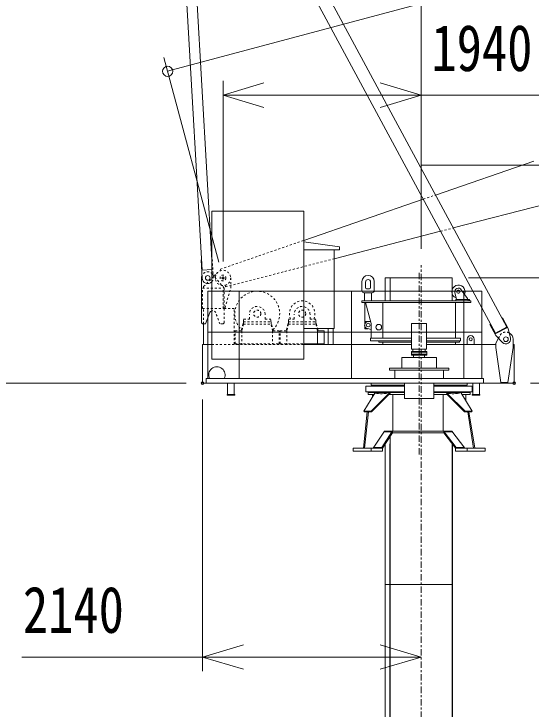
# Model space of a CAD drawing. Units: millimetres, scale not verified. Extents: x -205 to 103, y -154 to 143.
# Drawn here: x -72.38 to -47.06, y 46.66 to 80.69 of the extents above; entities that cross this region are included whole.
import ezdxf
from ezdxf.enums import TextEntityAlignment as Align

# ---------------------------------------------------------------- set-up
doc = ezdxf.new("R2010")
doc.units = ezdxf.units.MM
doc.header["$LTSCALE"] = 0.25
doc.header["$PDMODE"] = 32
doc.header["$PDSIZE"] = 0.125
doc.linetypes.add('USER1', pattern=[0.375, 0.25, -0.125])
doc.linetypes.add('USER2', pattern=[2, 1.25, -0.25, 0.25, -0.25])
doc.layers.add('0-0_SABU0', color=3, linetype='Continuous', lineweight=18)
doc.styles.add('ＭＳ ゴシック', font='')
doc.styles.get('ＭＳ ゴシック').set_extended_font_data('MS Gothic')

# ---------------------------------------------------------------- blocks, each defined once
blk = doc.blocks.new('D14')
at = {"layer": '0-0_SABU0', "color": 7}
blk.add_line((54.8809, 216.2645), (88.2569, 216.2645), dxfattribs=at)
blk = doc.blocks.new('D16')
at = {"layer": '0-0_SABU0', "color": 7}
blk.add_line((41.0569, 211.1145), (21.8569, 211.1145), dxfattribs=at)
blk = doc.blocks.new('D17')
at = {"layer": '0-0_SABU0', "color": 7}
for p, q in [((39.5673, 243.8645), (21.8569, 243.8645)), ((22.5569, 211.1145), (22.5569, 243.8645)), ((41.0569, 211.1145), (21.8569, 211.1145))]:
    blk.add_line(p, q, dxfattribs=at)
for points in [[(21.9569, 241.8645), (22.5569, 243.8645), (23.1569, 241.8645)], [(21.9569, 213.1145), (22.5569, 211.1145), (23.1569, 213.1145)]]:
    blk.add_lwpolyline(points, dxfattribs=at)
at = {"layer": '0-0_SABU0', "color": 7, "style": 'ＭＳ ゴシック', "width": 0.8}
blk.add_text('6550', height=2.273, rotation=90, dxfattribs=at).set_placement((22.0569, 223.3395), align=Align.BOTTOM_LEFT)
blk = doc.blocks.new('D24')
at = {"layer": '0-0_SABU0', "color": 7}
blk.add_line((52.5569, 217.6895), (52.5569, 250.9095), dxfattribs=at)
blk = doc.blocks.new('D25')
at = {"layer": '0-0_SABU0', "color": 7}
for p, q in [((72.5569, 219.2645), (72.5569, 202.2645)), ((54.8809, 216.2645), (73.2569, 216.2645)), ((57.9069, 211.1145), (73.2569, 211.1145))]:
    blk.add_line(p, q, dxfattribs=at)
for points in [[(73.1569, 218.2645), (72.5569, 216.2645), (71.9569, 218.2645)], [(73.1569, 209.1145), (72.5569, 211.1145), (71.9569, 209.1145)]]:
    blk.add_lwpolyline(points, dxfattribs=at)
at = {"layer": '0-0_SABU0', "color": 7, "style": 'ＭＳ ゴシック', "width": 0.8}
blk.add_text('1030', height=2.273, rotation=90, dxfattribs=at).set_placement((72.0569, 202.3145), align=Align.BOTTOM_LEFT)
blk = doc.blocks.new('D27')
at = {"layer": '0-0_SABU0', "color": 7}
for p, q in [((41.8569, 210.3145), (41.8569, 197.0095)), ((33.0069, 197.7095), (52.5569, 197.7095))]:
    blk.add_line(p, q, dxfattribs=at)
for points in [[(43.8569, 198.3095), (41.8569, 197.7095), (43.8569, 197.1095)], [(50.5569, 198.3095), (52.5569, 197.7095), (50.5569, 197.1095)]]:
    blk.add_lwpolyline(points, dxfattribs=at)
at = {"layer": '0-0_SABU0', "color": 7, "style": 'ＭＳ ゴシック', "width": 0.8}
blk.add_text('2140', height=2.273, dxfattribs=at).set_placement((33.0569, 198.2095), align=Align.BOTTOM_LEFT)
blk = doc.blocks.new('D28')
at = {"layer": '0-0_SABU0', "color": 7}
for p, q in [((42.8569, 217.0645), (42.8569, 225.9095)), ((52.5569, 217.6895), (52.5569, 225.9095)), ((42.8569, 225.2095), (61.4069, 225.2095))]:
    blk.add_line(p, q, dxfattribs=at)
for points in [[(44.8569, 225.8095), (42.8569, 225.2095), (44.8569, 224.6095)], [(50.5569, 225.8095), (52.5569, 225.2095), (50.5569, 224.6095)]]:
    blk.add_lwpolyline(points, dxfattribs=at)
at = {"layer": '0-0_SABU0', "color": 7, "style": 'ＭＳ ゴシック', "width": 0.8}
blk.add_text('1940', height=2.273, dxfattribs=at).set_placement((53.0569, 225.7095), align=Align.BOTTOM_LEFT)
blk = doc.blocks.new('D30')
at = {"layer": '0-0_SABU0', "color": 7}
for p, q in [((40.1468, 226.3788), (154.2226, 256.9454)), ((42.6499, 217.0372), (39.9656, 227.055))]:
    blk.add_line(p, q, dxfattribs=at)
blk.add_circle((40.1468, 226.3788), 0.25, dxfattribs=at)
blk.add_circle((40.1468, 226.3788), 0.25, dxfattribs=at)
blk = doc.blocks.new('D31')
at = {"layer": '0-0_SABU0', "color": 7}
for p, q in [((52.5569, 217.6895), (52.5569, 222.4778)), ((52.5569, 221.7778), (157.5569, 221.7778))]:
    blk.add_line(p, q, dxfattribs=at)
blk = doc.blocks.new('D32')
at = {"layer": '0-0_SABU0', "color": 7}
blk.add_line((54.8809, 216.2645), (88.2569, 216.2645), dxfattribs=at)
for points in [[(85.9719, 225.7465), (86.0338, 227.8337), (87.131, 226.0571)], [(86.9569, 218.2645), (87.5569, 216.2645), (88.1569, 218.2645)]]:
    blk.add_lwpolyline(points, dxfattribs=at)
blk.add_arc((42.8569, 216.2645), 44.7, 0, 15, dxfattribs=at)
at = {"layer": '0-0_SABU0', "color": 7, "style": 'ＭＳ ゴシック', "width": 0.8}
blk.add_text('15°', height=2.273, rotation=97.5, dxfattribs=at).set_placement((87.1161, 218.7124), align=Align.BOTTOM_LEFT)
blk = doc.blocks.new('D33')
at = {"layer": '0-0_SABU0', "color": 7}
for p, q in [((52.5569, 217.6895), (52.5569, 222.4778)), ((52.5569, 221.7778), (132.5569, 221.7778))]:
    blk.add_line(p, q, dxfattribs=at)
blk = doc.blocks.new('D34')
at = {"layer": '0-0_SABU0', "color": 7}
for p, q in [((40.1468, 226.3788), (129.2535, 250.2549)), ((42.6499, 217.0372), (39.9656, 227.055))]:
    blk.add_line(p, q, dxfattribs=at)
blk.add_circle((40.1468, 226.3788), 0.25, dxfattribs=at)
blk.add_circle((40.1468, 226.3788), 0.25, dxfattribs=at)

msp = doc.modelspace()

# ---------------------------------------------------------------- linework, layer by layer
at = {"layer": '0-0_SABU0'}
for p, q in [((-48.2549, 65.3529), (-63.1488, 93.0195)), ((-48.8052, 65.0566), (-63.6991, 92.7232)), ((-63.1656, 68.1495), (-64.561, 92.457)), ((-64.0618, 92.4856), (-62.6931, 68.6426)), ((-51.7379, 71.8229), (-46.9245, 73.4804)), ((-58.1931, 69.6002), (-52.3368, 71.6167)), ((-50.8704, 70.2114), (-46.2965, 71.3928)), ((-58.1931, 71.0395), (-62.6931, 71.0395)), ((-58.1931, 63.7895), (-58.1931, 71.0395)), ((-56.6931, 68.7076), (-51.4936, 70.0505)), ((-58.1931, 69.5395), (-56.4431, 69.2895)), ((-56.4431, 69.1395), (-58.1931, 69.1395)), ((-56.6931, 65.2895), (-56.6931, 69.1395)), ((-56.4431, 69.1395), (-56.4431, 69.2895)), ((-63.1942, 68.6487), (-63.2192, 68.6472)), ((-63.1676, 67.7487), (-63.2192, 68.6472)), ((-63.1656, 68.1495), (-62.6931, 68.1766)), ((-63.1931, 65.5645), (-63.1931, 67.7645)), ((-50.9191, 67.7645), (-54.1982, 67.7645)), ((-54.1982, 66.6395), (-54.1982, 67.7645)), ((-53.9671, 67.7645), (-53.9671, 66.6395)), ((-50.9191, 67.7645), (-50.9191, 66.6395)), ((-55.3431, 67.5895), (-55.3431, 67.1395)), ((-55.1681, 67.5645), (-55.1681, 67.2895)), ((-54.9181, 67.5645), (-54.9181, 67.2895)), ((-54.7431, 67.5895), (-54.7431, 67.1395)), ((-49.4761, 67.1145), (-62.8901, 67.1145)), ((-62.8901, 62.8395), (-62.8901, 67.1145)), ((-61.3581, 62.8395), (-61.3581, 67.1145)), ((-55.8581, 62.8395), (-55.8581, 67.1145)), ((-55.1181, 67.2395), (-54.9681, 67.2395)), ((-50.7894, 67.054), (-50.7181, 66.7095)), ((-50.4755, 67.191), (-50.1681, 66.7595)), ((-50.3581, 62.8395), (-50.3581, 67.1145)), ((-49.4761, 62.8395), (-49.4761, 67.1145)), ((-55.2431, 67.0395), (-54.8431, 67.0395)), ((-55.2181, 66.6395), (-55.2181, 67.0395)), ((-54.8681, 66.6395), (-54.8681, 67.0395)), ((-50.1681, 66.7595), (-50.1681, 66.7095)), ((-50.1431, 66.6395), (-50.1431, 66.7045)), ((-50.1431, 66.7045), (-50.0781, 66.7045)), ((-50.0781, 66.6395), (-50.0781, 66.7045)), ((-55.3431, 66.5595), (-55.3431, 66.6395)), ((-50.0181, 66.6395), (-55.3431, 66.6395)), ((-50.0181, 66.5595), (-55.3431, 66.5595)), ((-55.1931, 65.6295), (-55.1931, 66.5595)), ((-54.8934, 65.5395), (-55.1684, 66.5595)), ((-54.3211, 64.8145), (-54.3211, 66.5595)), ((-50.7651, 64.8145), (-50.7651, 66.5595)), ((-50.0181, 66.6395), (-50.0181, 66.5595)), ((-62.7833, 66.0676), (-62.9931, 65.5145)), ((-48.4919, 65.7931), (-48.4589, 65.8109)), ((-48.1745, 65.2826), (-48.4589, 65.8109)), ((-63.1431, 65.5145), (-63.1931, 65.5645)), ((-62.9931, 65.5145), (-63.1431, 65.5145)), ((-63.0931, 64.5145), (-63.0931, 65.5145)), ((-55.2056, 65.6295), (-54.9176, 65.6295)), ((-55.0001, 65.6263), (-54.9122, 65.6092)), ((-54.8934, 64.8145), (-54.8934, 65.5395)), ((-52.9131, 65.5295), (-52.9131, 64.277)), ((-48.8272, 65.0447), (-48.2329, 65.3647)), ((-48.8166, 65.0249), (-48.2222, 65.3449)), ((-48.2222, 65.3449), (-48.2329, 65.3647)), ((-49.4761, 65.1145), (-62.8901, 65.1145)), ((-56.6931, 65.2895), (-58.1931, 65.2895)), ((-57.5445, 65.2895), (-57.5181, 65.1695)), ((-57.5181, 65.1695), (-57.4888, 65.1759)), ((-57.5181, 65.1695), (-57.5181, 64.5445)), ((-57.1931, 65.1695), (-57.5181, 65.1695)), ((-57.5138, 65.2895), (-57.4888, 65.1759)), ((-57.1931, 64.5445), (-57.1931, 65.1695)), ((-56.9931, 64.5145), (-56.9931, 65.2895)), ((-56.7431, 64.5145), (-56.7431, 65.2895)), ((-55.2056, 65.2795), (-55.0503, 65.2795)), ((-55.0668, 65.2827), (-54.8931, 65.249)), ((-48.8166, 65.0249), (-48.8272, 65.0447)), ((-48.1745, 65.2826), (-48.0731, 64.8118)), ((-54.9181, 64.8145), (-54.9181, 64.6895)), ((-54.9181, 64.8145), (-52.9131, 64.8145)), ((-54.9181, 64.6895), (-52.9131, 64.6895)), ((-54.5181, 64.6145), (-54.5181, 64.6895)), ((-52.1731, 64.8145), (-50.5181, 64.8145)), ((-52.1731, 64.6895), (-50.5181, 64.6895)), ((-50.5681, 64.6145), (-50.5681, 64.6895)), ((-50.5181, 64.8145), (-50.5181, 64.6895)), ((-50.1931, 64.5145), (-50.1931, 64.7645)), ((-49.8431, 64.5145), (-49.8431, 64.7645)), ((-48.7931, 64.5645), (-48.6603, 64.8177)), ((-48.4537, 64.6069), (-48.7908, 64.9508)), ((-47.9431, 64.3645), (-47.9431, 64.7645)), ((-63.1431, 62.6145), (-63.1431, 64.5145)), ((-63.1431, 64.5145), (-62.6931, 64.5145)), ((-58.1931, 64.5445), (-57.1931, 64.5445)), ((-58.1931, 64.5145), (-52.9131, 64.5145)), ((-57.4931, 64.5445), (-57.4931, 64.5145)), ((-57.2181, 64.5145), (-57.2181, 64.5445)), ((-54.5181, 64.6145), (-52.9131, 64.6145)), ((-54.3211, 64.5145), (-54.3211, 64.6145)), ((-52.1731, 64.6145), (-50.5681, 64.6145)), ((-52.1731, 64.5145), (-48.7931, 64.5145)), ((-50.7651, 64.5145), (-50.7651, 64.6145)), ((-48.7931, 64.3645), (-48.7931, 64.5645)), ((-48.5431, 62.6395), (-48.7931, 64.3645)), ((-47.9431, 64.3645), (-48.1931, 62.6395)), ((-47.9431, 64.5145), (-47.8931, 64.5145)), ((-47.9431, 64.4395), (-47.8931, 64.4395)), ((-47.8931, 64.5145), (-47.8931, 62.6145)), ((-53.3931, 63.8745), (-51.6931, 63.8745)), ((-53.3931, 63.8745), (-53.3931, 63.3495)), ((-51.6931, 63.8745), (-51.6931, 63.3495)), ((-53.9931, 63.3495), (-51.0931, 63.3495)), ((-53.9931, 63.2495), (-53.9931, 63.3495)), ((-51.0931, 63.2495), (-51.0931, 63.3495)), ((-53.9931, 63.2495), (-51.0931, 63.2495)), ((-53.7319, 62.8395), (-53.7319, 63.2495)), ((-51.3542, 62.8395), (-51.3542, 63.2495)), ((-62.9731, 62.8395), (-49.3931, 62.8395)), ((-62.9731, 62.8395), (-62.9731, 62.6145)), ((-49.3931, 62.8395), (-49.3931, 62.6145)), ((-48.5431, 62.6395), (-48.1931, 62.6395)), ((-61.9181, 62.6145), (-61.9181, 62.0645)), ((-61.5931, 62.6145), (-61.5931, 62.0645)), ((-55.1431, 62.1895), (-55.1431, 62.4645)), ((-53.2631, 62.4645), (-55.1431, 62.4645)), ((-54.8931, 62.5145), (-54.8931, 62.6145)), ((-53.2631, 62.5145), (-54.8931, 62.5145)), ((-54.7956, 62.4645), (-54.7956, 62.5145)), ((-51.8231, 62.6145), (-51.8231, 61.8645)), ((-50.1931, 62.5145), (-51.8231, 62.5145)), ((-49.9431, 62.4645), (-51.8231, 62.4645)), ((-50.2906, 62.4645), (-50.2906, 62.5145)), ((-50.1931, 62.6145), (-50.1931, 62.5145)), ((-49.9431, 62.1895), (-49.9431, 62.4645)), ((-49.9181, 62.6145), (-49.9181, 62.0645)), ((-49.5931, 62.6145), (-49.5931, 62.0645)), ((-61.9431, 62.0645), (-61.5681, 62.0645)), ((-61.9431, 62.0645), (-61.9431, 62.0345)), ((-61.9431, 62.0345), (-61.5681, 62.0345)), ((-61.5681, 62.0645), (-61.5681, 62.0345)), ((-55.2472, 61.2484), (-54.709, 62.1299)), ((-53.2631, 62.1895), (-55.1431, 62.1895)), ((-55.0431, 62.1645), (-55.0431, 62.0645)), ((-53.2631, 62.1645), (-55.0431, 62.1645)), ((-54.749, 62.0645), (-55.0431, 62.0645)), ((-55.0331, 62.1645), (-55.0331, 62.1895)), ((-54.8937, 61.2484), (-53.9815, 62.1551)), ((-54.8728, 61.2145), (-53.9606, 62.1211)), ((-54.8291, 61.9333), (-54.8291, 62.0645)), ((-53.2631, 62.0645), (-54.0176, 62.0645)), ((-53.9815, 62.1551), (-53.9606, 62.1211)), ((-53.8227, 60.2695), (-53.8227, 62.0645)), ((-49.9431, 62.1895), (-51.8231, 62.1895)), ((-50.0431, 62.1645), (-51.8231, 62.1645)), ((-51.1732, 62.0645), (-51.8231, 62.0645)), ((-51.3634, 60.2695), (-51.3634, 62.0645)), ((-50.3133, 61.2145), (-51.2051, 62.096)), ((-49.9389, 61.2484), (-50.4975, 62.1551)), ((-50.0431, 62.0645), (-50.4417, 62.0645)), ((-50.2571, 61.7648), (-50.2571, 62.0645)), ((-50.0531, 62.1645), (-50.0531, 62.1895)), ((-50.0431, 62.1645), (-50.0431, 62.0645)), ((-49.9431, 62.0645), (-49.5681, 62.0645)), ((-49.9431, 62.0645), (-49.9431, 62.0345)), ((-49.9431, 62.0345), (-49.5681, 62.0345)), ((-49.5681, 62.0645), (-49.5681, 62.0345)), ((-55.0778, 61.2145), (-55.2652, 59.4295)), ((-54.8937, 61.2484), (-55.2472, 61.2484)), ((-55.2472, 61.2484), (-55.2263, 61.2145)), ((-55.2263, 61.2145), (-54.8728, 61.2145)), ((-55.0213, 61.2145), (-55.2086, 59.4295)), ((-54.8937, 61.2484), (-54.8728, 61.2145)), ((-49.9598, 61.2145), (-50.3133, 61.2145)), ((-50.1648, 61.2145), (-49.8785, 59.4295)), ((-50.1083, 61.2145), (-49.8219, 59.4295)), ((-49.9389, 61.2484), (-49.9598, 61.2145)), ((-54.2441, 60.2695), (-54.7851, 59.4295)), ((-54.2441, 60.2695), (-50.942, 60.2695)), ((-53.8482, 60.1895), (-53.8482, 60.2695)), ((-51.3379, 60.1895), (-51.3379, 60.2695)), ((-50.302, 59.4295), (-50.942, 60.2695)), ((-53.8767, 60.2251), (-54.3695, 59.4599)), ((-54.3317, 59.4295), (-53.8453, 60.1847)), ((-53.8767, 60.2251), (-54.2727, 60.2251)), ((-53.9671, 59.9957), (-53.9671, -7.2355)), ((-53.8767, 60.2251), (-53.8453, 60.1847)), ((-53.849, 60.1895), (-51.3373, 60.1895)), ((-51.3094, 60.232), (-51.3382, 60.188)), ((-50.75, 59.4159), (-51.3382, 60.188)), ((-50.9134, 60.232), (-51.3094, 60.232)), ((-51.3094, 60.232), (-50.7212, 59.4598)), ((-54.1982, -15.7355), (-54.1982, 59.6368)), ((-53.9704, 59.6429), (-53.9704, 22.7645)), ((-50.9191, 59.6378), (-50.9191, -7.2355)), ((-50.9157, 59.6429), (-50.9157, 22.7645)), ((-54.8942, 59.2895), (-54.8942, 59.4295)), ((-54.3695, 59.4599), (-54.7655, 59.4599)), ((-54.3695, 59.4599), (-54.3458, 59.4295)), ((-50.7212, 59.4598), (-50.75, 59.4159)), ((-50.3252, 59.4598), (-50.7212, 59.4598)), ((-50.1919, 59.2895), (-50.1919, 59.4295)), ((-50.9191, 52.7645), (-54.1982, 52.7645))]:
    msp.add_line(p, q, dxfattribs=at)
at = {"layer": '0-0_SABU0', "linetype": 'USER1'}
for p, q in [((-52.3368, 71.6167), (-51.7379, 71.8229)), ((-51.4936, 70.0505), (-50.8704, 70.2114)), ((-62.2727, 68.1954), (-58.1931, 69.6002)), ((-62.6701, 68.6787), (-62.695, 68.6773)), ((-62.6931, 68.6426), (-62.6664, 68.1781)), ((-62.6185, 67.7802), (-62.6701, 68.6787)), ((-62.0134, 67.3335), (-56.6931, 68.7076)), ((-62.6931, 68.1766), (-62.6664, 68.1781)), ((-62.2511, 68.1236), (-62.2727, 68.1954)), ((-62.0931, 67.2645), (-62.6614, 67.9551)), ((-61.7681, 67.7645), (-61.7681, 67.2645)), ((-62.0134, 67.3335), (-62.035, 67.4054)), ((-63.1431, 67.2645), (-62.1431, 67.2645)), ((-63.1431, 66.2645), (-63.1431, 67.2645)), ((-63.0931, 67.3395), (-63.0931, 67.2645)), ((-62.1431, 66.2645), (-62.1431, 67.2645)), ((-62.0931, 65.5645), (-62.0931, 67.2645)), ((-62.0431, 66.3095), (-61.7681, 67.2645)), ((-63.1431, 66.2645), (-62.0931, 66.2645)), ((-63.0931, 65.5145), (-63.0931, 66.2645)), ((-62.0431, 66.3095), (-62.1431, 66.3095)), ((-61.5931, 66.2645), (-62.0931, 66.2645)), ((-61.5931, 64.5145), (-61.5931, 66.2645)), ((-61.1331, 65.6175), (-61.1331, 65.7525)), ((-61.1331, 65.7525), (-60.8531, 65.7525)), ((-60.8531, 65.7525), (-60.8531, 65.9829)), ((-60.0831, 65.7525), (-60.0831, 65.9829)), ((-60.0831, 65.7525), (-59.8031, 65.7525)), ((-59.8031, 65.6175), (-59.8031, 65.7525)), ((-58.9331, 65.6175), (-58.9331, 65.7525)), ((-58.9331, 65.7525), (-58.6531, 65.7525)), ((-58.6531, 65.7525), (-58.6531, 65.9829)), ((-57.8831, 65.7525), (-57.8831, 65.9829)), ((-57.8831, 65.7525), (-57.6031, 65.7525)), ((-57.6031, 65.6175), (-57.6031, 65.7525)), ((-62.0931, 65.5645), (-62.1431, 65.5145)), ((-61.1723, 65.5159), (-61.2473, 65.1759)), ((-61.1431, 65.5095), (-61.2181, 65.1695)), ((-61.1431, 65.5095), (-61.1723, 65.5159)), ((-61.1431, 65.6175), (-59.7931, 65.6175)), ((-61.1431, 65.6175), (-61.1431, 65.5095)), ((-61.1431, 65.5095), (-59.7931, 65.5095)), ((-59.7931, 65.6175), (-59.7931, 65.5095)), ((-59.7931, 65.5095), (-59.7638, 65.5159)), ((-59.7181, 65.1695), (-59.7931, 65.5095)), ((-59.6888, 65.1759), (-59.7638, 65.5159)), ((-58.9723, 65.5159), (-59.0473, 65.1759)), ((-58.9431, 65.5095), (-59.0181, 65.1695)), ((-58.9431, 65.5095), (-58.9723, 65.5159)), ((-58.9431, 65.6175), (-57.5931, 65.6175)), ((-58.9431, 65.6175), (-58.9431, 65.5095)), ((-58.9431, 65.5095), (-57.5931, 65.5095)), ((-57.5931, 65.6175), (-57.5931, 65.5095)), ((-57.5931, 65.5095), (-57.5638, 65.5159)), ((-57.5931, 65.5095), (-57.5445, 65.2895)), ((-57.5638, 65.5159), (-57.5138, 65.2895)), ((-61.5431, 65.1695), (-61.2181, 65.1695)), ((-61.5431, 64.5445), (-61.5431, 65.1695)), ((-61.2473, 65.1759), (-61.2181, 65.1695)), ((-61.2181, 65.1695), (-61.2181, 64.5445)), ((-59.7181, 65.1695), (-59.6888, 65.1759)), ((-59.7181, 65.1695), (-59.7181, 64.5445)), ((-59.3931, 65.1695), (-59.7181, 65.1695)), ((-59.3931, 64.5445), (-59.3931, 65.1695)), ((-59.3431, 65.1695), (-59.0181, 65.1695)), ((-59.3431, 64.5445), (-59.3431, 65.1695)), ((-59.0473, 65.1759), (-59.0181, 65.1695)), ((-59.0181, 65.1695), (-59.0181, 64.5445)), ((-48.6603, 64.8177), (-48.603, 64.927)), ((-62.6931, 64.5145), (-58.1931, 64.5145)), ((-61.5431, 64.5445), (-59.3931, 64.5445)), ((-61.5181, 64.5145), (-61.5181, 64.5445)), ((-61.2431, 64.5445), (-61.2431, 64.5145)), ((-59.6931, 64.5445), (-59.6931, 64.5145)), ((-59.4181, 64.5145), (-59.4181, 64.5445)), ((-59.3431, 64.5445), (-58.1931, 64.5445)), ((-59.3181, 64.5145), (-59.3181, 64.5445)), ((-59.0431, 64.5445), (-59.0431, 64.5145))]:
    msp.add_line(p, q, dxfattribs=at)
at = {"layer": '0-0_SABU0', "linetype": 'USER2'}
for p, q in [((-52.4431, -81.7905), (-52.4431, 68.3895)), ((-52.5431, 68.0145), (-52.5431, 59.0395))]:
    msp.add_line(p, q, dxfattribs=at)
at = {"layer": '0-0_SABU0', "color": 7}
for p, q in [((-52.9181, 63.977), (-52.9181, 64.157)), ((-52.9181, 64.127), (-52.1681, 64.127)), ((-52.9181, 64.027), (-52.1681, 64.027)), ((-52.9181, 63.977), (-52.1681, 63.977)), ((-52.1731, 64.277), (-52.9131, 64.277)), ((-52.8431, 64.277), (-52.8431, 64.157)), ((-52.8106, 63.8745), (-52.8106, 63.977)), ((-52.2756, 63.977), (-52.2756, 63.8745)), ((-52.2431, 64.157), (-52.2431, 64.277)), ((-63.1431, 62.6145), (-47.8931, 62.6145))]:
    msp.add_line(p, q, dxfattribs=at)
at = {"layer": '0-0_SABU0'}
for points in [[(-58.1931, 63.7895), (-62.6931, 63.7895), (-62.6931, 71.0395)], [(-50.1431, 66.7095), (-50.7431, 66.7095), (-50.7431, 66.6395)], [(-55.2056, 65.2795), (-55.2056, 65.4228), (-55.2056, 65.4861), (-55.2056, 65.6295)], [(-52.9131, 65.5295), (-52.1731, 65.5295), (-52.1731, 64.277)], [(-48.7908, 64.9508), (-49.0752, 65.4791), (-49.0422, 65.4969)], [(-53.2631, 62.6145), (-53.2631, 61.8645), (-51.8231, 61.8645)], [(-50.2924, 61.2484), (-51.1842, 62.1299), (-51.2051, 62.096)], [(-49.9389, 61.2484), (-50.2924, 61.2484), (-50.3133, 61.2145)], [(-54.3285, 59.2895), (-55.7781, 59.2895), (-55.7781, 59.4295)], [(-54.3285, 59.2895), (-54.3285, 59.4295), (-55.7781, 59.4295)], [(-50.7576, 59.2895), (-49.308, 59.2895), (-49.308, 59.4295)], [(-50.7576, 59.2895), (-50.7576, 59.4295), (-49.308, 59.4295)]]:
    msp.add_lwpolyline(points, dxfattribs=at)
at = {"layer": '0-0_SABU0', "linetype": 'USER1'}
for points in [[(-63.0931, 67.3395), (-62.5802, 67.8564), (-62.4092, 68.0286)], [(-62.1431, 65.5145), (-62.2931, 65.5145), (-62.5028, 66.0676)]]:
    msp.add_lwpolyline(points, dxfattribs=at)
at = {"layer": '0-0_SABU0', "color": 7}
msp.add_lwpolyline([(-52.9181, 64.157), (-52.1681, 64.157), (-52.1681, 63.977)], dxfattribs=at)
at = {"layer": '0-0_SABU0', "linetype": 'USER1'}
for centre, radius in [((-62.1431, 67.7645), 0.375), ((-62.1431, 67.7645), 0.14), ((-60.4681, 66.0145), 0.175), ((-58.2681, 66.0145), 0.175)]:
    msp.add_circle(centre, radius, dxfattribs=at)
at = {"layer": '0-0_SABU0'}
for centre, radius in [((-62.8931, 67.7645), 0.115), ((-55.0334, 65.4545), 0.09), ((-54.5181, 65.3545), 0.1375), ((-50.0181, 64.7645), 0.07), ((-48.2931, 64.7645), 0.115)]:
    msp.add_circle(centre, radius, dxfattribs=at)
at = {"layer": '0-0_SABU0', "linetype": 'USER1'}
for centre, radius, start, end in [((-62.8931, 67.7645), 0.3, 39.45264, 159.72913), ((-62.8931, 67.7645), 0.275, 316.65824, 3.2856), ((-60.4681, 66.0145), 1.1, 314.28372, 225.71628), ((-60.4681, 65.9829), 0.385, 0, 180), ((-58.2681, 66.0145), 0.625, 335.21591, 204.78409), ((-58.2681, 65.9829), 0.385, 0, 180), ((-62.6431, 66.0145), 0.15, 20.7647, 109.47122), ((-48.2931, 64.7645), 0.35, 62.14858, 152.33801)]:
    msp.add_arc(centre, radius, start, end, dxfattribs=at)
at = {"layer": '0-0_SABU0'}
for centre, radius, start, end in [((-62.8931, 67.7645), 0.3, 159.72913, 180), ((-62.8931, 67.7645), 0.275, 183.2856, 316.65824), ((-55.0431, 67.5895), 0.3, 0, 180), ((-55.0431, 67.5645), 0.125, 0, 180), ((-50.6181, 67.0895), 0.325, 338.0487, 249.12405), ((-55.2431, 67.1395), 0.1, 180, 270), ((-55.1181, 67.2895), 0.05, 180, 270), ((-54.9681, 67.2895), 0.05, 270, 0), ((-54.8431, 67.1395), 0.1, 270, 0), ((-50.6181, 67.0895), 0.175, 35.46973, 191.70302), ((-50.6181, 67.0895), 0.075, 86.81031, 183.18969), ((-50.6181, 67.0895), 0.075, 183.18969, 191.44269), ((-50.6181, 67.0895), 0.075, 191.44269, 258.55731), ((-50.6181, 67.0895), 0.075, 258.55731, 11.44269), ((-50.6181, 67.0895), 0.075, 78.55731, 86.81031), ((-50.6181, 67.0895), 0.075, 11.44269, 78.55731), ((-62.6431, 66.0145), 0.15, 109.47122, 159.2353), ((-55.0334, 65.4545), 0.175, 79.01942, 259.01942), ((-48.2931, 64.7645), 0.35, 0, 62.14858), ((-50.0181, 64.7645), 0.175, 360, 180), ((-48.2931, 64.7645), 0.225, 224.43634, 12.15378), ((-62.4431, 63.0145), 0.4, 334.05552, 205.94448), ((-54.3975, 63.6507), 1.5524, 258.4219, 285.54218), ((-50.8872, 63.407), 1.3112, 256.90901, 287.29063)]:
    msp.add_arc(centre, radius, start, end, dxfattribs=at)
for p in [(-62.1431, 67.7645), (-63.1431, 62.6145), (-47.8931, 62.6145)]:
    msp.add_point(p, dxfattribs=at)

# ---------------------------------------------------------------- block references
for name in ['D30', 'D24', 'D34', 'D17', 'D31', 'D28', 'D32', 'D33', 'D25', 'D14', 'D16', 'D27']:
    msp.add_blockref(name, (-105, -148.5), dxfattribs=at)

doc.saveas('drawing.dxf')
